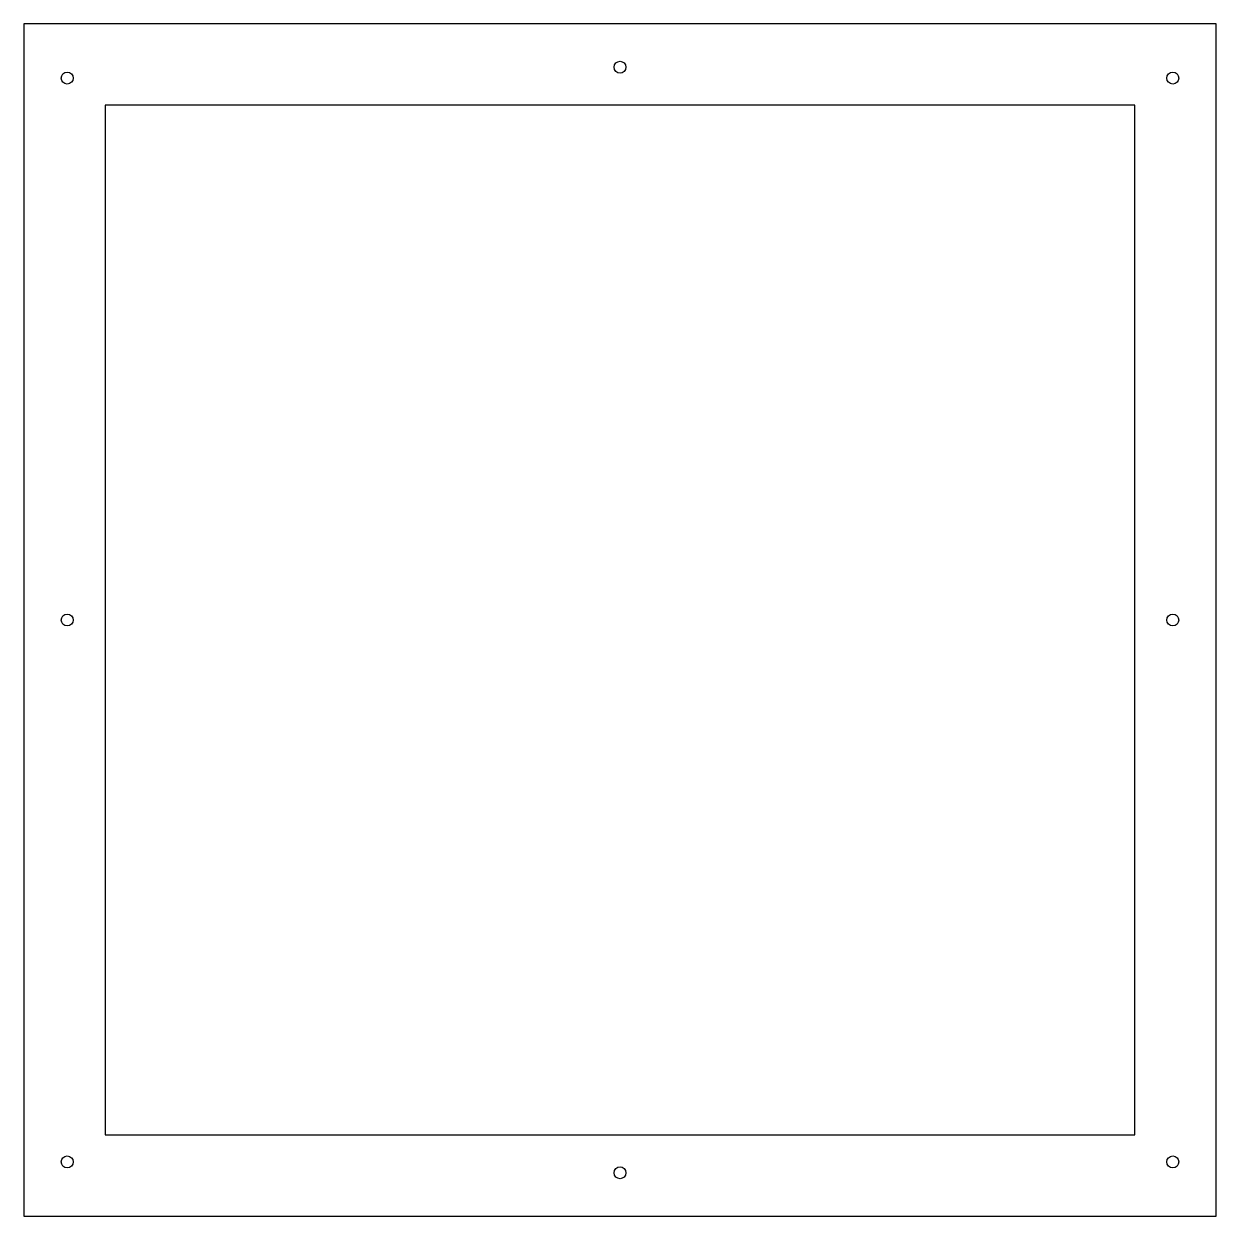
# Model space of a CAD drawing. Header units: millimetres. Extents: x 0 to 550, y 0 to 550.
import ezdxf

# ---------------------------------------------------------------- set-up
doc = ezdxf.new("R2010")
doc.units = ezdxf.units.MM

msp = doc.modelspace()

# ---------------------------------------------------------------- linework, layer by layer
at = {"layer": 'DRILL'}
for centre in [(275, 530), (20, 525), (530, 525), (20, 275), (530, 275), (20, 25), (530, 25), (275, 20)]:
    msp.add_circle(centre, 2.75, dxfattribs=at)
at = {"layer": 'OUTLINE'}
for p, q in [((550, 550), (0, 550)), ((0, 550), (0, 0)), ((550, 0), (550, 550)), ((512.5, 512.5), (37.5, 512.5)), ((37.5, 512.5), (37.5, 37.5)), ((512.5, 37.5), (512.5, 512.5)), ((37.5, 37.5), (512.5, 37.5)), ((0, 0), (550, 0))]:
    msp.add_line(p, q, dxfattribs=at)

doc.saveas('drawing.dxf')
